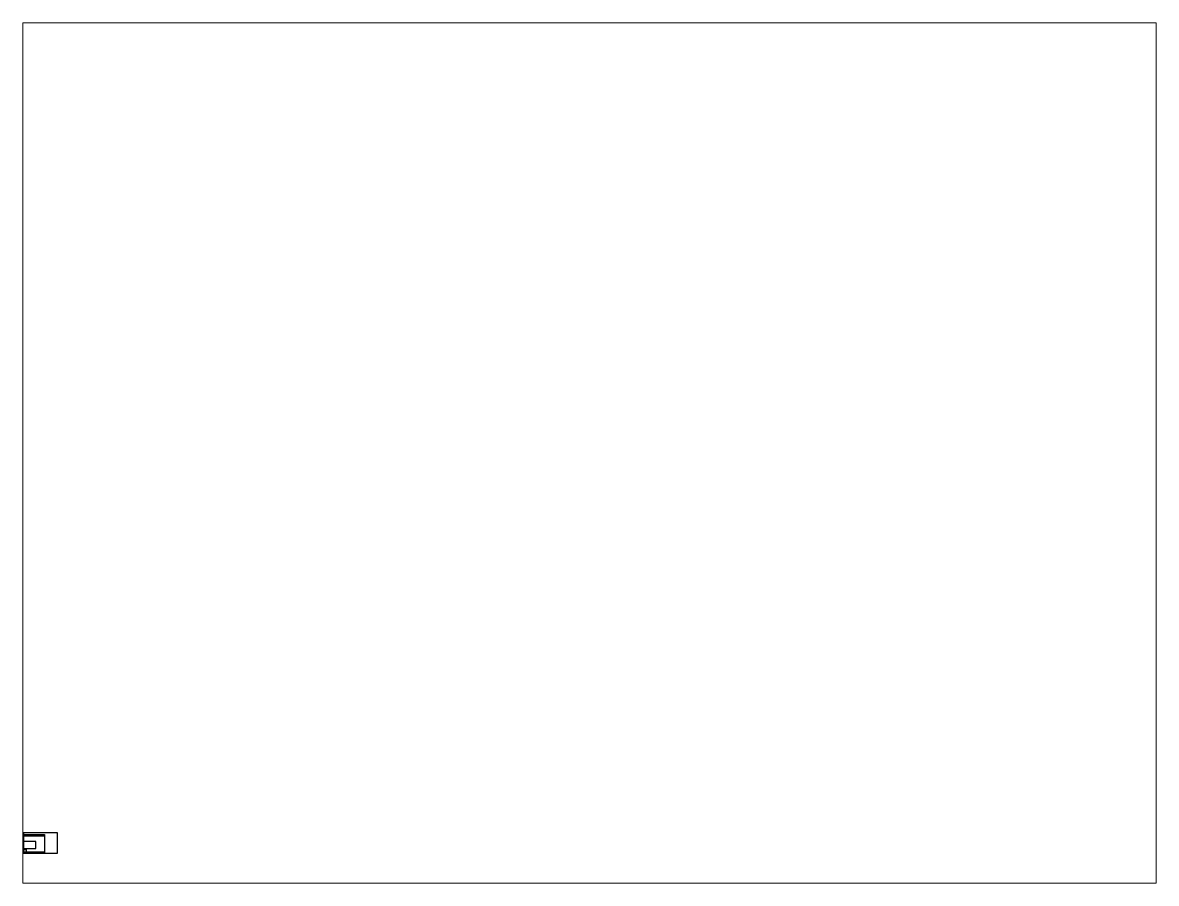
# Paper-space layout 'Layout1' of a CAD drawing. Header units: metres. Extents: x 26 to 231, y 20 to 176.
# The model-space entities are those that its viewports show. They can reach past a viewport. Long polylines and large blocks are cut down to what shows.
import ezdxf

# ---------------------------------------------------------------- set-up
doc = ezdxf.new("R2010")
doc.units = ezdxf.units.M
for name, color, linetype in [('Contorno dos pátios', 70, 'Continuous'), ('Contorno Exterior', 10, 'Continuous'), ('Paredes Interiores', 120, 'Continuous'), ('Parte Exterior das paredes exteriores', 30, 'Continuous'), ('Parte interior das paredes exteriores', 50, 'Continuous')]:
    doc.layers.add(name, color=color, linetype=linetype)

msp = doc.modelspace()

# ---------------------------------------------------------------- linework, layer by layer
at = {"layer": 'Contorno dos pátios'}
for p, q in [((3.19, 3.44), (-1.44, 3.44)), ((-1.44, 3.44), (-1.44, 0.82)), ((-1.44, 0.82), (3.19, 0.82)), ((3.19, 0.82), (3.19, 3.44)), ((3.19, 0.82), (3.19, 0.82)), ((3.19, 0.82), (3.19, 0.82))]:
    msp.add_line(p, q, dxfattribs=at)
at = {"layer": 'Contorno Exterior'}
msp.add_lwpolyline([(-1.44, -0.9), (11.22, -0.9), (11.22, 6.67), (-1.44, 6.67)], close=True, dxfattribs=at)
at = {"layer": 'Paredes Interiores'}
for p, q in [((-1.44, 0.41), (-0.44, 0.41)), ((-1.44, 0.41), (-1.44, -0.39)), ((-0.44, 0.41), (-0.44, -0.39)), ((-1.44, -0.39), (-0.44, -0.39))]:
    msp.add_line(p, q, dxfattribs=at)
at = {"layer": 'Parte Exterior das paredes exteriores'}
for p, q in [((-1.44, 6), (6.42, 6)), ((-1.44, 6), (-1.44, -0.9)), ((-1.44, -0.9), (6.42, -0.9))]:
    msp.add_line(p, q, dxfattribs=at)
at = {"layer": 'Parte interior das paredes exteriores'}
for p, q in [((-1.44, 5.51), (6.42, 5.51)), ((6.42, 6), (6.42, -0.9)), ((-1.44, -0.39), (6.42, -0.39))]:
    msp.add_line(p, q, dxfattribs=at)

psp = doc.layouts.get("Layout1")

# ---------------------------------------------------------------- viewports
at = {"layer": '0'}
psp.add_viewport(center=(128.5, 97.5), size=(205.6, 156), view_center_point=(210, 148.5), view_height=321.3401, dxfattribs=at)

doc.saveas('drawing.dxf')
